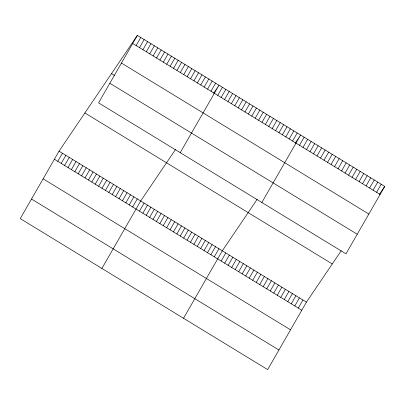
<?xml version="1.0" encoding="UTF-8"?>
<svg xmlns="http://www.w3.org/2000/svg" width="405" height="405" viewBox="0 0 405 405"><rect width="100%" height="100%" fill="white"/><g stroke="black" fill="none" stroke-linecap="round" stroke-linejoin="round"><path stroke-width="0.61" d="M137.356 35.397L98.572 102.85L345.966 253.829L384.75 186.376L137.356 35.397L59.034 151.171L20.25 218.624L267.644 369.603L306.428 302.15L341.263 250.66M57.793 161.327L62.436 153.247M61.195 163.402L65.838 155.328M64.597 165.478L69.24 157.403M136.115 45.552L140.758 37.473M67.999 167.554L72.642 159.479M139.517 47.628L144.16 39.553M71.401 169.629L76.044 161.554M142.919 49.704L147.562 41.629M74.803 171.705L79.446 163.63M146.321 51.779L150.964 43.705M78.205 173.78L82.848 165.706M149.723 53.855L154.366 45.78M81.607 175.856L86.25 167.781M153.125 55.931L157.768 47.856M85.004 177.932L89.652 169.857M156.527 58.006L161.17 49.931M88.406 180.007L93.054 171.933M159.924 60.082L164.572 52.007M91.808 182.083L96.456 174.008M163.326 62.157L167.974 54.083M95.21 184.159L99.853 176.084M166.728 64.233L171.376 56.158M98.612 186.234L103.255 178.16M170.13 66.309L174.773 58.234M102.014 188.31L106.657 180.235M173.532 68.384L178.175 60.31M105.416 190.385L110.059 182.311M176.934 70.46L181.577 62.385M108.818 192.461L113.461 184.386M180.336 72.535L184.979 64.461M112.22 194.542L116.863 186.462M183.738 74.611L188.381 66.536M115.622 196.617L120.265 188.543M187.14 76.692L191.783 68.612M119.024 198.693L123.667 190.618M190.542 78.767L195.185 70.693M122.426 200.769L127.069 192.694M193.944 80.843L198.587 72.768M125.828 202.844L130.471 194.77M197.346 82.919L201.989 74.844M129.23 204.92L133.873 196.845M200.748 84.994L205.391 76.92M132.632 206.995L137.275 198.921M204.15 87.07L208.793 78.995M101.888 268.444L140.677 200.996L175.507 149.506M207.552 89.146L212.195 81.071M139.431 211.147L144.079 203.072M210.949 91.221L215.597 83.147M142.833 213.222L147.481 205.148M180.21 152.67L218.999 85.222L213.556 93.266M146.235 215.298L150.878 207.223M217.753 95.372L222.401 87.298M149.637 217.374L154.28 209.299M221.155 97.448L225.798 89.373M153.039 219.449L157.682 211.375M224.557 99.524L229.2 91.449M156.441 221.525L161.084 213.45M227.959 101.599L232.602 93.525M159.843 223.6L164.486 215.526M231.361 103.675L236.004 95.6M163.245 225.681L167.888 217.601M234.763 105.751L239.406 97.676M166.647 227.757L171.29 219.677M238.165 107.826L242.808 99.751M170.049 229.832L174.692 221.758M241.567 109.907L246.21 101.827M173.451 231.908L178.094 223.833M244.969 111.982L249.612 103.908M176.853 233.984L181.496 225.909M248.371 114.058L253.014 105.983M180.255 236.059L184.898 227.985M251.773 116.134L256.416 108.059M183.652 238.135L188.3 230.06M255.175 118.209L259.818 110.135M187.054 240.211L191.702 232.136M258.572 120.285L263.22 112.21M190.456 242.286L195.104 234.211M261.974 122.361L266.622 114.286M193.858 244.362L198.501 236.287M265.376 124.436L270.024 116.362M197.26 246.437L201.903 238.363M268.778 126.512L273.421 118.437M200.662 248.513L205.305 240.438M272.18 128.588L276.823 120.513M204.064 250.589L208.707 242.514M275.582 130.663L280.225 122.588M207.466 252.664L212.109 244.59M278.984 132.739L283.627 124.664M210.868 254.74L215.511 246.665M282.386 134.814L287.029 126.74M214.27 256.816L218.913 248.741M285.788 136.89L290.431 128.815M183.531 318.269L222.315 250.816L257.15 199.326M289.19 138.966L293.833 130.891M221.176 261.033L225.818 252.958M292.592 141.041L297.235 132.967M224.679 263.169L229.326 255.094M261.853 202.495L300.637 135.042L295.194 143.087M228.187 265.31L232.829 257.236M299.498 145.258L304.14 137.184M231.69 267.447L236.333 259.372M303.001 147.4L307.648 139.32M235.194 269.588L239.836 261.514M306.509 149.536L311.151 141.461M238.702 271.725L243.344 263.65M310.012 151.678L314.655 143.598M242.205 273.866L246.847 265.791M313.516 153.814L318.158 145.739M245.708 276.002L250.351 267.928M317.024 155.95L321.666 147.876M249.212 278.144L253.859 270.069M320.527 158.092L325.169 150.017M252.72 280.28L257.362 272.206M324.03 160.228L328.673 152.153M256.223 282.422L260.866 274.347M327.534 162.37L332.181 154.295M259.726 284.558L264.374 276.483M331.042 164.506L335.684 156.431M263.235 286.7L267.877 278.625M334.545 166.647L339.188 158.573M266.738 288.836L271.38 280.761M338.048 168.784L342.691 160.709M270.241 290.977L274.884 282.903M341.557 170.925L346.199 162.85M273.75 293.114L278.392 285.039M345.06 173.062L349.702 164.987M277.253 295.255L281.895 287.18M348.563 175.203L353.206 167.128M280.756 297.392L285.398 289.317M352.067 177.339L356.714 169.265M284.259 299.533L288.907 291.458M355.575 179.481L360.217 171.406M287.768 301.669L292.41 293.595M359.078 181.617L363.72 173.542M291.271 303.811L295.913 295.736M362.581 183.759L367.229 175.684M294.774 305.947L299.417 297.872M366.09 185.895L370.732 177.82M298.283 308.089L302.925 300.014M369.593 188.036L374.235 179.962M373.096 190.173L377.738 182.098M376.599 192.314L381.247 184.24M379.308 194.42L384.75 186.376M132.713 43.472L380.108 194.451M121.444 63.069L368.839 214.048M111.512 73.604L114.914 75.679M109.836 83.253L357.23 234.232M84.883 112.97L332.272 263.944M59.034 151.171L306.428 302.15M54.391 159.246L301.786 310.225M43.127 178.843L290.517 329.822M31.519 199.027L278.908 350.006"/></g></svg>
